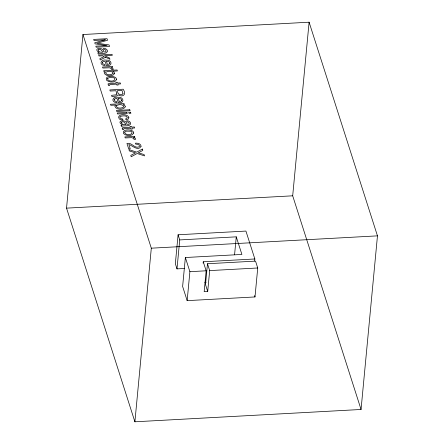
<?xml version="1.0" encoding="UTF-8"?>
<svg xmlns="http://www.w3.org/2000/svg" width="444" height="444" viewBox="0 0 444 444"><rect width="100%" height="100%" fill="white"/><g stroke="black" fill="none" stroke-linecap="round" stroke-linejoin="round"><path stroke-width="0.67" d="M66.533 208.142L82.945 34.527L309.102 22.2L377.467 235.858L361.055 409.473L134.898 421.8L66.533 208.142L292.69 195.815L361.055 409.473M134.898 421.8L151.31 248.185L82.945 34.527M254.656 260.989L254.85 258.974L245.926 231.074L178.083 234.776L175.347 263.736L176.995 268.886L184.576 268.476M176.995 268.886L179.731 239.921L178.083 234.776M179.731 239.921L236.264 236.841L241.897 254.44L185.364 257.52L182.628 286.48L187.157 300.644L254.995 296.947L257.731 267.987L255.539 261.116L207.487 263.736L205.511 284.593L207.709 291.458L204.179 291.647L206.149 270.796L203.263 261.782L254.85 258.974M187.157 300.644L189.893 271.684L185.364 257.52M203.136 263.131L203.263 261.782M207.709 291.458L209.679 270.601L207.487 263.736M234.571 254.773L236.264 236.841M292.69 195.815L309.102 22.2M151.31 248.185L377.467 235.858M189.893 271.684L206.149 270.796M209.679 270.601L257.731 267.987M204.734 282.451L206.11 282.373M254.573 295.632L254.995 296.947M97.935 52.958L98.313 54.085C100.178 52.559 106.233 54.795 107.526 51.493C107.565 49.378 105.345 48.146 103.435 48.418L103.735 49.345L105.611 49.933L106.094 51.193L105.544 51.942L103.824 51.887C103.441 46.226 91.952 48.241 99.14 52.409L97.935 52.958M121.101 125.352L121.478 126.479C123.343 124.953 129.398 127.189 130.691 123.887C130.73 121.773 128.51 120.535 126.601 120.807L126.901 121.739L128.771 122.328L129.254 123.582L128.705 124.337L126.99 124.281C126.601 118.62 115.118 120.635 122.3 124.803L121.101 125.352M128.871 117.704L128.111 119.203L125.974 119.802L125.663 118.837L127.35 117.915C126.867 115.029 122.483 115.795 120.457 116.406A2.054 1.215 5.4 0 0 119.78 117.266L120.774 118.592L122.638 118.998L122.949 119.969L121.179 119.769A3.419 2.026 5.4 0 1 119.342 118.959C115.573 113.914 128.105 113.087 128.871 117.704M141.075 146.22C138.445 151.648 132.329 145.593 128.854 144.461L130.236 148.79L128.688 148.873L126.951 143.434C131.79 142.063 134.549 148.99 139.127 146.803L139.477 146.292C139.605 144.372 137.174 144.061 135.747 144.183L135.426 143.173C137.607 142.996 140.792 143.562 141.075 146.22M116.85 93.828L116.594 94.5L115.812 94.844L111.561 95.343L111.993 96.692L116.872 95.865L118.098 94.877C122.849 97.658 126.873 94.6 123.21 89.216L109.835 89.943L110.184 91.048L115.923 90.731L116.85 93.828M116.617 79.487C115.246 83.167 108.736 82.562 106.399 80.042C104.784 75.83 111.932 75.935 114.408 76.973A4.113 2.436 5.4 0 1 116.234 78.327L116.617 79.487M133.738 132.995C132.362 136.674 125.857 136.069 123.521 133.55C121.906 129.337 129.054 129.443 131.529 130.481A4.113 2.436 5.4 0 1 133.355 131.835L133.738 132.995M114.652 73.432C113.07 76.895 105.167 76.623 104.151 72.749L105.222 71.562L103.974 71.628L103.68 70.713L117.099 69.98L117.41 70.946L112.56 71.212L113.875 71.934L114.652 73.432M102.314 62.315L102.758 63.742L104.828 64.569L105.139 65.546C98.624 65.34 100.483 58.852 106.199 60.118C112.032 59.513 113.165 66.428 106.46 65.557L105.067 61.217L102.825 61.772L102.314 62.315M114.197 99.456L114.641 100.882L116.711 101.704L117.022 102.686C110.506 102.481 112.365 95.993 118.082 97.258C123.915 96.653 125.047 103.569 118.343 102.697L116.955 98.357L114.707 98.912L114.197 99.456M122.96 93.601L122.877 94.006C120.602 96.17 117.099 93.634 117.432 90.648L122.006 90.404L122.96 93.601M125.319 106.826C123.654 110.195 115.845 110.123 114.818 106.188L115.767 105.017L110.784 105.289L110.467 104.29L124.065 103.552L124.37 104.518L123.077 104.59L124.903 105.711L125.319 106.826M107.537 78.588C107.237 81.985 115.934 81.974 114.874 78.56A2.276 1.349 5.4 0 0 113.509 77.717L109.213 77.633L107.537 78.588M124.659 132.096C124.359 135.492 133.056 135.481 131.99 132.068A2.276 1.349 5.4 0 0 130.63 131.224L126.335 131.141L124.659 132.096M109.862 63.109L109.046 64.091L107.431 64.463L106.382 61.172L109.046 61.783L109.862 63.109M121.745 100.244L120.929 101.226L119.314 101.604L118.265 98.313L120.929 98.918L121.745 100.244M113.109 73.232C111.788 75.291 106.316 75.547 105.589 72.738L105.761 72.311C107.714 70.996 112.138 70.513 113.109 73.232M116.383 105.705L116.223 106.116C117.066 108.897 121.662 108.33 123.604 107.082L123.782 106.671C122.971 103.896 118.332 104.396 116.383 105.705M108.103 83.977L108.425 85.537L109.718 85.464L109.551 84.726L110.168 84.482L116.533 84.132L116.839 85.082L118.176 85.004L117.871 84.06L120.596 83.91L120.274 82.906L117.549 83.056L117.294 82.251L115.956 82.323L116.211 83.128L109.757 83.478L108.103 83.977M122.2 128.038L122.522 129.598L123.815 129.531L123.654 128.788L124.27 128.544L130.63 128.194L130.936 129.143L132.273 129.071L131.973 128.122L134.693 127.977L134.371 126.967L131.652 127.117L131.391 126.312L130.053 126.39L130.308 127.189L123.854 127.539L122.2 128.038M98.474 49.756L98.279 50.117C98.501 52.192 101.149 52.464 102.792 52.159C101.776 50.816 100.566 48.318 98.474 49.756M121.639 122.15L121.44 122.511C121.662 124.586 124.309 124.858 125.957 124.553C124.936 123.21 123.732 120.713 121.639 122.15M142.358 149.067L136.713 152.148L128.927 149.611L129.348 150.943L135.57 152.891L130.769 155.383L131.208 156.749L137.152 153.513L144.539 155.883L144.122 154.573L138.345 152.797L142.802 150.444L142.358 149.067M105.567 57.221L100.233 59.946L99.828 58.675L104.151 56.56L102.631 55.794L98.968 55.988L98.662 55.034L112.038 54.307L112.343 55.261L104.579 55.683L109.54 58.014L109.946 59.285L105.567 57.221M105.278 39.838L94.744 42.785L95.094 43.873L107.115 45.577L95.826 46.17L96.159 47.214L109.535 46.487L109.035 44.927L96.986 43.223L107.548 40.276L107.043 38.7L93.667 39.427L94.006 40.482L105.278 39.838M112.26 66.511L102.508 67.044L102.825 68.043L109.446 67.782L111.15 68.498L111.622 69.48L113.353 69.386L112.943 68.515L110.878 67.549L112.56 67.46L112.26 66.511M129.781 109.757L116.406 110.484L116.722 111.477L130.098 110.75L129.781 109.757M126.906 112.443L117.199 112.97L117.527 113.986L127.234 113.453L126.906 112.443M130.575 112.243L128.721 112.343L129.043 113.359L130.902 113.253L130.575 112.243M134.615 136.391L124.864 136.924L125.18 137.918L131.801 137.662L133.511 138.373L133.983 139.355L135.709 139.261L135.298 138.389L133.233 137.429L134.921 137.335L134.615 136.391"/></g></svg>
